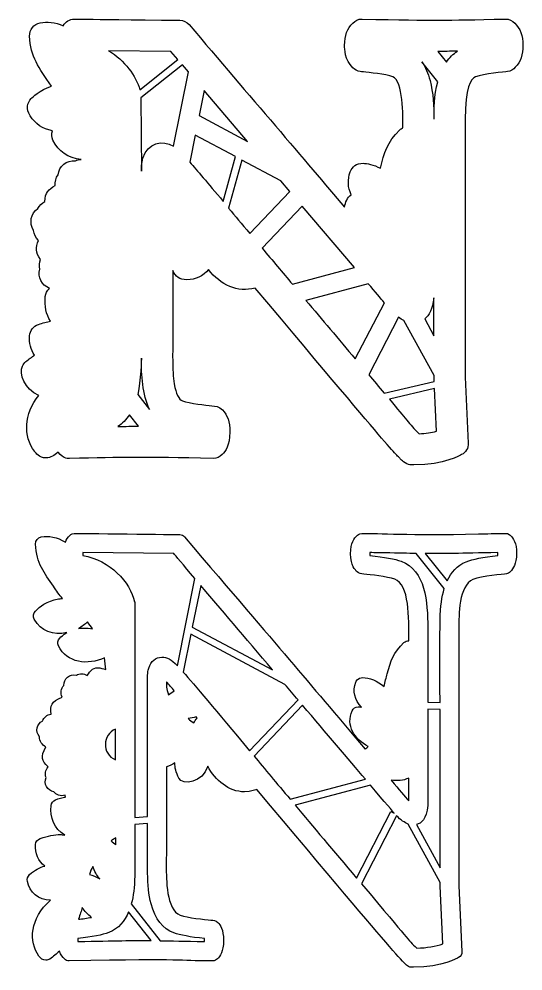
# Model space of a CAD drawing. Header units: millimetres. Extents: x -471 to 1551, y -2688 to 316.
# Drawn here: x -277.7 to -144.9, y -1450.9 to -1200 of the extents above; entities that cross this region are included whole.
import ezdxf

# ---------------------------------------------------------------- set-up
doc = ezdxf.new("R2010")
doc.units = ezdxf.units.MM
doc.header["$MEASUREMENT"] = 0
doc.layers.add('Layer 1', color=7, linetype='Continuous')

msp = doc.modelspace()

# ---------------------------------------------------------------- linework, layer by layer
at = {"layer": 'Layer 1', "color": 250}
for points, knots in [([(-147.0681, -1201.009), (-147.6763, -1200.3456), (-148.5241, -1199.9586), (-149.4271, -1199.9586), (-149.4271, -1199.9586), (-166.8247, -1200.3087), (-166.5851, -1200.4377), (-187.2815, -1199.9586), (-187.2815, -1199.9586), (-187.2815, -1199.9586), (-187.3552, -1199.9586), (-187.3552, -1199.9586), (-187.3552, -1199.9586), (-188.2583, -1199.9586), (-189.106, -1200.3456), (-189.7143, -1201.009), (-189.7143, -1201.009), (-191.1886, -1202.4097), (-191.889, -1204.3448), (-191.889, -1206.9065), (-191.889, -1206.9065), (-191.889, -1207.8465), (-191.889, -1210.7215), (-189.7327, -1212.7856), (-189.7327, -1212.7856), (-189.2167, -1213.3385), (-188.5348, -1213.707), (-187.7792, -1213.7992), (-187.7792, -1213.7992), (-187.6133, -1213.8177), (-187.3184, -1213.8545), (-186.9499, -1213.8914), (-186.9499, -1213.8914), (-185.4939, -1214.0388), (-181.0524, -1214.4995), (-179.191, -1215.163), (-179.191, -1215.163), (-176.4081, -1216.1582), (-176.5186, -1225.7047), (-176.5371, -1228.6166), (-176.5371, -1228.6166), (-176.8319, -1228.7641), (-177.09, -1228.9484), (-177.3296, -1229.1695), (-177.3296, -1229.1695), (-180.7759, -1232.3579), (-181.3657, -1235.3066), (-182.4714, -1239.2874), (-182.4714, -1239.2874), (-184.2038, -1238.3659), (-186.0468, -1237.9789), (-187.042, -1237.9789), (-187.042, -1237.9789), (-188.7191, -1237.9789), (-189.9355, -1238.9004), (-190.3962, -1240.2273), (-190.3962, -1240.2273), (-191.1703, -1242.273), (-191.0596, -1244.3739), (-190.1382, -1246.2538), (-190.1382, -1246.2538), (-191.2071, -1246.9726), (-191.6863, -1248.2626), (-191.9259, -1249.5343), (-191.9259, -1249.5343), (-201.7672, -1237.8683), (-216.9716, -1220.1022), (-232.8764, -1201.4145), (-232.8764, -1201.4145), (-233.4662, -1200.7142), (-234.3508, -1200.3087), (-235.2722, -1200.2903), (-235.2722, -1200.2903), (-263.101, -1199.9585), (-263.101, -1199.9585), (-263.1194, -1199.9585), (-263.1194, -1199.9585), (-264.4278, -1199.9585), (-265.2941, -1200.6588), (-266.0865, -1201.7093), (-266.0865, -1201.7093), (-268.1138, -1200.7878), (-270.3438, -1200.5851), (-272.1314, -1200.9352), (-272.1314, -1200.9352), (-273.7901, -1201.2485), (-274.9696, -1202.7598), (-274.8959, -1204.4552), (-274.8959, -1204.4552), (-274.6379, -1209.9104), (-272.5369, -1212.767), (-269.109, -1217.6324), (-269.109, -1217.6324), (-272.3342, -1218.6276), (-274.1771, -1220.6733), (-274.472, -1220.9129), (-274.472, -1220.9129), (-275.5594, -1222.0002), (-275.8727, -1223.6774), (-274.7669, -1225.465), (-274.7669, -1225.465), (-273.44, -1227.6028), (-271.3943, -1228.9666), (-268.9062, -1229.3905), (-268.9062, -1229.3905), (-269.1642, -1230.2014), (-269.1089, -1231.1044), (-268.7404, -1231.8969), (-268.7404, -1231.8969), (-267.3398, -1234.8087), (-264.6859, -1236.6148), (-261.3501, -1236.9834), (-261.3501, -1236.9834), (-261.8477, -1237.0019), (-262.3453, -1237.1125), (-262.806, -1237.2968), (-262.806, -1237.2968), (-265.2019, -1237.0941), (-267.137, -1238.7712), (-267.4135, -1241.0379), (-267.4135, -1241.0379), (-267.9664, -1241.8304), (-268.2428, -1242.8256), (-268.1506, -1243.8761), (-268.1506, -1243.8761), (-269.9014, -1244.816), (-270.8598, -1245.7744), (-270.8782, -1248.0596), (-270.8782, -1248.0596), (-271.6891, -1248.4835), (-272.3157, -1249.1285), (-272.7027, -1249.8842), (-272.7027, -1249.8842), (-274.5826, -1251.2295), (-275.0986, -1253.7175), (-273.827, -1255.6895), (-273.827, -1255.6895), (-273.7348, -1256.6663), (-273.311, -1257.6062), (-272.5737, -1258.3249), (-272.5737, -1258.3249), (-273.3109, -1260.1494), (-273.4583, -1261.5132), (-271.984, -1263.3009), (-271.984, -1263.3009), (-272.3341, -1264.1487), (-272.4078, -1265.0517), (-272.2236, -1265.8995), (-272.2236, -1265.8995), (-272.7765, -1268.0189), (-271.726, -1270.1383), (-269.6802, -1270.9492), (-269.6802, -1270.9492), (-270.2884, -1271.5021), (-270.6939, -1272.2761), (-270.7676, -1273.1239), (-270.7676, -1273.1239), (-271.0256, -1275.6119), (-270.5464, -1277.8235), (-269.3853, -1279.5927), (-269.3853, -1279.5927), (-270.3621, -1279.777), (-271.4126, -1280.0719), (-272.5921, -1280.4589), (-272.5921, -1280.4589), (-273.9006, -1280.9012), (-274.8037, -1282.0807), (-274.8958, -1283.4445), (-274.8958, -1283.4445), (-275.0248, -1285.3612), (-274.5825, -1287.112), (-273.5873, -1288.6048), (-273.5873, -1288.6048), (-274.343, -1289.0286), (-275.0986, -1289.5816), (-275.8911, -1290.2635), (-275.8911, -1290.2635), (-276.2597, -1290.5953), (-276.5545, -1290.9823), (-276.7572, -1291.4246), (-276.7572, -1291.4246), (-277.6787, -1293.4518), (-276.2964, -1297.5064), (-272.4816, -1299.1835), (-272.4816, -1299.1835), (-276.4439, -1304.0857), (-276.5361, -1309.9832), (-273.6427, -1313.8903), (-273.6427, -1313.8903), (-273.5137, -1314.0562), (-273.403, -1314.1852), (-273.4583, -1314.1299), (-273.4583, -1314.1299), (-273.3109, -1314.2589), (-272.4079, -1315.6596), (-270.5833, -1315.6596), (-270.5833, -1315.6596), (-269.2932, -1315.6596), (-268.4271, -1314.9408), (-267.4135, -1314.1483), (-267.4135, -1314.1483), (-265.8285, -1316.0466), (-264.4831, -1315.7701), (-264.3726, -1315.807), (-264.3726, -1315.807), (-249.9606, -1315.5306), (-245.2058, -1315.2726), (-226.5182, -1315.807), (-226.5182, -1315.807), (-225.6151, -1315.807), (-224.7489, -1315.42), (-224.1408, -1314.7566), (-224.1408, -1314.7566), (-223.2562, -1313.9272), (-222.1319, -1312.3975), (-222.1319, -1308.8591), (-222.1319, -1308.8591), (-222.1319, -1306.113), (-222.7401, -1304.2885), (-224.1039, -1302.9984), (-224.1039, -1302.9984), (-225.0069, -1302.0032), (-226.0021, -1301.9848), (-226.8867, -1301.8926), (-226.8867, -1301.8926), (-228.3427, -1301.7452), (-232.7658, -1301.2845), (-234.6087, -1300.621), (-234.6087, -1300.621), (-235.5486, -1300.2892), (-236.3411, -1298.6491), (-236.765, -1296.1426), (-236.765, -1296.1426), (-237.4469, -1292.2171), (-237.1151, -1290.3189), (-237.1336, -1266.2682), (-237.1336, -1266.2682), (-236.4148, -1267.8531), (-235.4749, -1268.6824), (-233.4292, -1268.6824), (-233.4292, -1268.6824), (-231.2177, -1268.6824), (-229.1904, -1267.7241), (-227.7345, -1266.0101), (-227.7345, -1266.0101), (-224.6568, -1270.0462), (-220.0494, -1272.1656), (-215.4604, -1270.8755), (-215.4604, -1270.8755), (-175.9657, -1317.8526), (-179.025, -1314.1851), (-176.6476, -1316.3967), (-176.6476, -1316.3967), (-176.6476, -1316.3967), (-176.3896, -1316.6363), (-176.3896, -1316.6363), (-176.3896, -1316.6363), (-175.2285, -1317.7052), (-173.9384, -1317.4472), (-173.6251, -1317.484), (-173.6251, -1317.484), (-165.4976, -1317.484), (-161.3879, -1314.867), (-161.0745, -1314.7749), (-161.0745, -1314.7749), (-159.9319, -1314.222), (-159.2316, -1313.0241), (-159.2868, -1311.7709), (-159.2868, -1311.7709), (-159.2868, -1311.7709), (-160.1162, -1294.3364), (-160.1162, -1294.3364), (-160.1162, -1294.3364), (-160.1162, -1294.3364), (-160.1163, -1226.4419), (-160.1163, -1226.4419), (-160.1163, -1226.4419), (-160.1163, -1218.0195), (-158.6419, -1215.679), (-157.4071, -1215.1998), (-157.4071, -1215.1998), (-155.3061, -1214.3705), (-149.6852, -1213.8914), (-148.9479, -1213.7992), (-148.9479, -1213.7992), (-148.137, -1213.6886), (-147.4183, -1213.3016), (-146.9022, -1212.675), (-146.9022, -1212.675), (-145.5384, -1211.2374), (-144.8934, -1209.3576), (-144.8934, -1206.8881), (-144.8934, -1206.8881), (-144.8934, -1204.3264), (-145.6121, -1202.4097), (-147.0681, -1201.009)], [0, 0, 0, 0, 0.01333333, 0.01333333, 0.01333333, 0.01333333, 0.02666667, 0.02666667, 0.02666667, 0.02666667, 0.04, 0.04, 0.04, 0.04, 0.05333333, 0.05333333, 0.05333333, 0.05333333, 0.06666667, 0.06666667, 0.06666667, 0.06666667, 0.08, 0.08, 0.08, 0.08, 0.09333333, 0.09333333, 0.09333333, 0.09333333, 0.10666667, 0.10666667, 0.10666667, 0.10666667, 0.12, 0.12, 0.12, 0.12, 0.13333333, 0.13333333, 0.13333333, 0.13333333, 0.14666667, 0.14666667, 0.14666667, 0.14666667, 0.16, 0.16, 0.16, 0.16, 0.17333333, 0.17333333, 0.17333333, 0.17333333, 0.18666667, 0.18666667, 0.18666667, 0.18666667, 0.2, 0.2, 0.2, 0.2, 0.21333333, 0.21333333, 0.21333333, 0.21333333, 0.22666667, 0.22666667, 0.22666667, 0.22666667, 0.24, 0.24, 0.24, 0.24, 0.25333333, 0.25333333, 0.25333333, 0.25333333, 0.26666667, 0.26666667, 0.26666667, 0.26666667, 0.28, 0.28, 0.28, 0.28, 0.29333333, 0.29333333, 0.29333333, 0.29333333, 0.30666667, 0.30666667, 0.30666667, 0.30666667, 0.32, 0.32, 0.32, 0.32, 0.33333333, 0.33333333, 0.33333333, 0.33333333, 0.34666667, 0.34666667, 0.34666667, 0.34666667, 0.36, 0.36, 0.36, 0.36, 0.37333333, 0.37333333, 0.37333333, 0.37333333, 0.38666667, 0.38666667, 0.38666667, 0.38666667, 0.4, 0.4, 0.4, 0.4, 0.41333333, 0.41333333, 0.41333333, 0.41333333, 0.42666667, 0.42666667, 0.42666667, 0.42666667, 0.44, 0.44, 0.44, 0.44, 0.45333333, 0.45333333, 0.45333333, 0.45333333, 0.46666667, 0.46666667, 0.46666667, 0.46666667, 0.48, 0.48, 0.48, 0.48, 0.49333333, 0.49333333, 0.49333333, 0.49333333, 0.50666667, 0.50666667, 0.50666667, 0.50666667, 0.52, 0.52, 0.52, 0.52, 0.53333333, 0.53333333, 0.53333333, 0.53333333, 0.54666667, 0.54666667, 0.54666667, 0.54666667, 0.56, 0.56, 0.56, 0.56, 0.57333333, 0.57333333, 0.57333333, 0.57333333, 0.58666667, 0.58666667, 0.58666667, 0.58666667, 0.6, 0.6, 0.6, 0.6, 0.61333333, 0.61333333, 0.61333333, 0.61333333, 0.62666667, 0.62666667, 0.62666667, 0.62666667, 0.64, 0.64, 0.64, 0.64, 0.65333333, 0.65333333, 0.65333333, 0.65333333, 0.66666667, 0.66666667, 0.66666667, 0.66666667, 0.68, 0.68, 0.68, 0.68, 0.69333333, 0.69333333, 0.69333333, 0.69333333, 0.70666667, 0.70666667, 0.70666667, 0.70666667, 0.72, 0.72, 0.72, 0.72, 0.73333333, 0.73333333, 0.73333333, 0.73333333, 0.74666667, 0.74666667, 0.74666667, 0.74666667, 0.76, 0.76, 0.76, 0.76, 0.77333333, 0.77333333, 0.77333333, 0.77333333, 0.78666667, 0.78666667, 0.78666667, 0.78666667, 0.8, 0.8, 0.8, 0.8, 0.81333333, 0.81333333, 0.81333333, 0.81333333, 0.82666667, 0.82666667, 0.82666667, 0.82666667, 0.84, 0.84, 0.84, 0.84, 0.85333333, 0.85333333, 0.85333333, 0.85333333, 0.86666667, 0.86666667, 0.86666667, 0.86666667, 0.88, 0.88, 0.88, 0.88, 0.89333333, 0.89333333, 0.89333333, 0.89333333, 0.90666667, 0.90666667, 0.90666667, 0.90666667, 0.92, 0.92, 0.92, 0.92, 0.93333333, 0.93333333, 0.93333333, 0.93333333, 0.94666667, 0.94666667, 0.94666667, 0.94666667, 0.96, 0.96, 0.96, 0.96, 0.97333333, 0.97333333, 0.97333333, 0.97333333, 1, 1, 1, 1]), ([(-237.6496, -1208.4915), (-237.6496, -1208.4915), (-235.8251, -1210.6477), (-235.8251, -1210.6477), (-235.8251, -1210.6477), (-235.8251, -1210.6477), (-245.8324, -1218.6278), (-245.8324, -1218.6278), (-245.8324, -1218.6278), (-246.8829, -1214.9418), (-249.8316, -1210.8873), (-254.1073, -1208.3072), (-254.1073, -1208.3072), (-254.1073, -1208.3072), (-237.6496, -1208.4915), (-237.6496, -1208.4915)], [0, 0, 0, 0, 0.2, 0.2, 0.2, 0.2, 0.4, 0.4, 0.4, 0.4, 0.6, 0.6, 0.6, 0.6, 1, 1, 1, 1]), ([(-165.0738, -1211.2928), (-165.0738, -1211.2928), (-167.3038, -1208.4915), (-167.3038, -1208.4915), (-167.3038, -1208.4915), (-165.7557, -1208.4915), (-164.1523, -1208.473), (-162.1435, -1208.4362), (-162.1435, -1208.4362), (-163.2862, -1209.1549), (-164.2629, -1210.1133), (-165.0738, -1211.2928)], [0, 0, 0, 0, 0.25, 0.25, 0.25, 0.25, 0.5, 0.5, 0.5, 0.5, 1, 1, 1, 1]), ([(-167.3591, -1216.4899), (-168.299, -1220.1021), (-168.3174, -1223.8617), (-168.3174, -1226.2392), (-168.3174, -1226.2392), (-168.3174, -1226.2392), (-168.3727, -1226.2207), (-168.3727, -1226.2207), (-168.3727, -1226.2207), (-168.3727, -1223.0693), (-168.5202, -1219.4386), (-169.3864, -1216.1213), (-169.3864, -1216.1213), (-169.884, -1214.2231), (-170.5843, -1212.6013), (-171.5058, -1211.2743), (-171.5058, -1211.2743), (-171.5058, -1211.2743), (-167.3591, -1216.4899), (-167.3591, -1216.4899)], [0, 0, 0, 0, 0.16666667, 0.16666667, 0.16666667, 0.16666667, 0.33333333, 0.33333333, 0.33333333, 0.33333333, 0.5, 0.5, 0.5, 0.5, 0.66666667, 0.66666667, 0.66666667, 0.66666667, 1, 1, 1, 1]), ([(-236.9677, -1233.5005), (-239.8427, -1231.6575), (-243.8235, -1232.579), (-245.0215, -1236.6151), (-245.0215, -1236.6151), (-245.4269, -1237.9974), (-245.4269, -1239.3796), (-245.4269, -1240.0431), (-245.4269, -1240.0431), (-245.4269, -1240.0431), (-245.5744, -1220.7657), (-245.5744, -1220.7657), (-245.5744, -1220.7657), (-245.5744, -1220.7657), (-234.6272, -1212.0485), (-234.6272, -1212.0485), (-234.6272, -1212.0485), (-234.6272, -1212.0485), (-233.0422, -1213.9099), (-233.0422, -1213.9099), (-233.0422, -1213.9099), (-233.0422, -1213.9099), (-236.9677, -1233.5005), (-236.9677, -1233.5005)], [0, 0, 0, 0, 0.14285714, 0.14285714, 0.14285714, 0.14285714, 0.28571429, 0.28571429, 0.28571429, 0.28571429, 0.42857143, 0.42857143, 0.42857143, 0.42857143, 0.57142857, 0.57142857, 0.57142857, 0.57142857, 0.71428571, 0.71428571, 0.71428571, 0.71428571, 1, 1, 1, 1]), ([(-228.8956, -1218.7936), (-228.8956, -1218.7936), (-217.5061, -1232.2104), (-217.5061, -1232.2104), (-217.5061, -1232.2104), (-217.5061, -1232.2104), (-230.2225, -1225.4283), (-230.2225, -1225.4283), (-230.2225, -1225.4283), (-230.2225, -1225.4283), (-228.8956, -1218.7936), (-228.8956, -1218.7936)], [0, 0, 0, 0, 0.25, 0.25, 0.25, 0.25, 0.5, 0.5, 0.5, 0.5, 1, 1, 1, 1]), ([(-232.6736, -1237.6656), (-232.6736, -1237.6656), (-231.2545, -1230.5702), (-231.2545, -1230.5702), (-231.2545, -1230.5702), (-231.2545, -1230.5702), (-220.6391, -1236.228), (-220.6391, -1236.228), (-220.6391, -1236.228), (-220.6391, -1236.228), (-223.8643, -1248.0414), (-223.8643, -1248.0414), (-223.8643, -1248.0414), (-228.0662, -1243.0285), (-230.7754, -1239.8218), (-232.6736, -1237.6656)], [0, 0, 0, 0, 0.2, 0.2, 0.2, 0.2, 0.4, 0.4, 0.4, 0.4, 0.6, 0.6, 0.6, 0.6, 1, 1, 1, 1]), ([(-216.8794, -1256.4638), (-219.091, -1253.8099), (-220.6391, -1251.9485), (-222.4452, -1249.7923), (-222.4452, -1249.7923), (-222.4452, -1249.7923), (-218.9804, -1237.1311), (-218.9804, -1237.1311), (-218.9804, -1237.1311), (-218.9804, -1237.1311), (-208.6782, -1242.6232), (-208.6782, -1242.6232), (-208.6782, -1242.6232), (-208.6782, -1242.6232), (-206.3192, -1245.406), (-206.3192, -1245.406), (-206.3192, -1245.406), (-206.3192, -1245.406), (-216.8794, -1256.4638), (-216.8794, -1256.4638)], [0, 0, 0, 0, 0.16666667, 0.16666667, 0.16666667, 0.16666667, 0.33333333, 0.33333333, 0.33333333, 0.33333333, 0.5, 0.5, 0.5, 0.5, 0.66666667, 0.66666667, 0.66666667, 0.66666667, 1, 1, 1, 1]), ([(-213.6359, -1260.334), (-213.6359, -1260.334), (-203.0389, -1249.2577), (-203.0389, -1249.2577), (-203.0389, -1249.2577), (-203.0389, -1249.2577), (-189.2536, -1265.4758), (-189.2536, -1265.4758), (-189.2536, -1265.4758), (-189.2536, -1265.4758), (-205.6375, -1269.862), (-205.6375, -1269.862), (-205.6375, -1269.862), (-208.236, -1266.7843), (-210.8714, -1263.6329), (-213.6359, -1260.334)], [0, 0, 0, 0, 0.2, 0.2, 0.2, 0.2, 0.4, 0.4, 0.4, 0.4, 0.6, 0.6, 0.6, 0.6, 1, 1, 1, 1]), ([(-202.0805, -1274.1194), (-202.0805, -1274.1194), (-185.6597, -1269.7147), (-185.6597, -1269.7147), (-185.6597, -1269.7147), (-183.8351, -1271.871), (-182.3792, -1273.585), (-181.4024, -1274.7276), (-181.4024, -1274.7276), (-181.4024, -1274.7276), (-189.0692, -1289.5634), (-189.0692, -1289.5634), (-189.0692, -1289.5634), (-193.5476, -1284.2556), (-197.8417, -1279.169), (-202.0805, -1274.1194)], [0, 0, 0, 0, 0.2, 0.2, 0.2, 0.2, 0.4, 0.4, 0.4, 0.4, 0.6, 0.6, 0.6, 0.6, 1, 1, 1, 1]), ([(-168.3911, -1273.419), (-168.3911, -1273.3268), (-168.3358, -1283.4816), (-168.3358, -1283.4816), (-168.3358, -1283.4816), (-168.3358, -1283.4816), (-170.787, -1279.0032), (-170.787, -1279.0032), (-170.787, -1279.0032), (-169.6444, -1278.0817), (-168.6492, -1276.4231), (-168.3911, -1273.419)], [0, 0, 0, 0, 0.25, 0.25, 0.25, 0.25, 0.5, 0.5, 0.5, 0.5, 1, 1, 1, 1]), ([(-177.7166, -1278.5609), (-177.2374, -1278.9295), (-176.7398, -1279.2243), (-176.2606, -1279.4455), (-176.2606, -1279.4455), (-176.2606, -1279.4455), (-168.3175, -1293.9496), (-168.3175, -1293.9496), (-168.3175, -1293.9496), (-168.3175, -1294.4472), (-168.3175, -1294.5025), (-168.3175, -1294.613), (-168.3175, -1294.613), (-168.3175, -1294.613), (-168.2807, -1295.4792), (-168.2807, -1295.4792), (-168.2807, -1295.4792), (-168.2807, -1295.4792), (-181.4394, -1298.5754), (-181.4394, -1298.5754), (-181.4394, -1298.5754), (-182.8401, -1296.9167), (-184.2223, -1295.2949), (-185.5492, -1293.71), (-185.5492, -1293.71), (-185.5492, -1293.71), (-177.7166, -1278.5609), (-177.7166, -1278.5609)], [0, 0, 0, 0, 0.125, 0.125, 0.125, 0.125, 0.25, 0.25, 0.25, 0.25, 0.375, 0.375, 0.375, 0.375, 0.5, 0.5, 0.5, 0.5, 0.625, 0.625, 0.625, 0.625, 0.75, 0.75, 0.75, 0.75, 1, 1, 1, 1]), ([(-246.3852, -1298.8887), (-245.5743, -1295.3871), (-245.4453, -1289.3606), (-245.4453, -1289.3606), (-245.4453, -1289.3606), (-245.4453, -1293.7653), (-245.2057, -1298.8703), (-243.2706, -1302.8511), (-243.2706, -1302.8511), (-243.2706, -1302.8511), (-246.3852, -1298.8887), (-246.3852, -1298.8887)], [0, 0, 0, 0, 0.25, 0.25, 0.25, 0.25, 0.5, 0.5, 0.5, 0.5, 1, 1, 1, 1]), ([(-172.2429, -1309.2646), (-175.0074, -1306.5001), (-175.5603, -1305.5234), (-180.094, -1300.1604), (-180.094, -1300.1604), (-180.094, -1300.1604), (-168.1884, -1297.3591), (-168.1884, -1297.3591), (-168.1884, -1297.3591), (-168.1884, -1297.3591), (-167.654, -1308.6011), (-167.654, -1308.6011), (-167.654, -1308.6011), (-169.0177, -1308.9513), (-170.5474, -1309.1909), (-172.2429, -1309.2646)], [0, 0, 0, 0, 0.2, 0.2, 0.2, 0.2, 0.4, 0.4, 0.4, 0.4, 0.6, 0.6, 0.6, 0.6, 1, 1, 1, 1]), ([(-251.6746, -1307.3663), (-250.4582, -1306.5923), (-249.4077, -1305.5418), (-248.56, -1304.2517), (-248.56, -1304.2517), (-248.56, -1304.2517), (-246.1641, -1307.311), (-246.1641, -1307.311), (-246.1641, -1307.311), (-247.8043, -1307.2927), (-249.4999, -1307.3295), (-251.6746, -1307.3663)], [0, 0, 0, 0, 0.25, 0.25, 0.25, 0.25, 0.5, 0.5, 0.5, 0.5, 1, 1, 1, 1]), ([(-148.2108, -1336.1037), (-148.2292, -1336.0852), (-148.6531, -1335.5139), (-149.464, -1335.5324), (-149.464, -1335.5324), (-152.2469, -1335.5877), (-154.569, -1335.643), (-156.5778, -1335.6798), (-156.5778, -1335.6798), (-175.5419, -1336.0853), (-182.6741, -1335.5324), (-187.3552, -1335.5324), (-187.3552, -1335.5324), (-188.1477, -1335.5324), (-188.5532, -1336.0853), (-188.5716, -1336.1037), (-188.5716, -1336.1037), (-189.3088, -1336.7856), (-190.304, -1338.0388), (-190.304, -1340.8954), (-190.304, -1340.8954), (-190.304, -1344.0653), (-189.0324, -1345.2632), (-188.6085, -1345.6503), (-188.6085, -1345.6503), (-188.1109, -1346.2216), (-187.558, -1346.2032), (-186.8024, -1346.2769), (-186.8024, -1346.2769), (-185.1437, -1346.4427), (-180.7206, -1346.9035), (-178.675, -1347.6407), (-178.675, -1347.6407), (-174.8416, -1349.0044), (-174.8969, -1357.8138), (-174.9706, -1363.8403), (-174.9706, -1363.8403), (-175.4314, -1363.8219), (-175.8921, -1363.9878), (-176.2607, -1364.3195), (-176.2607, -1364.3195), (-179.0067, -1366.8628), (-179.7439, -1369.2402), (-180.647, -1372.5944), (-180.647, -1372.5944), (-180.8866, -1373.4974), (-181.2736, -1374.7506), (-181.4947, -1375.9117), (-181.4947, -1375.9117), (-183.0981, -1374.4189), (-185.5677, -1373.5343), (-187.0605, -1373.5343), (-187.0605, -1373.5343), (-188.5717, -1373.5343), (-188.8666, -1374.6769), (-188.9219, -1374.7322), (-188.9219, -1374.7322), (-189.8249, -1377.0728), (-189.272, -1379.4502), (-187.4106, -1381.3484), (-187.4106, -1381.3484), (-187.6686, -1381.2931), (-188.0741, -1381.2378), (-188.2952, -1381.2378), (-188.2952, -1381.2378), (-188.9956, -1381.2378), (-189.6222, -1381.6433), (-189.8986, -1382.2883), (-189.8986, -1382.2883), (-191.6126, -1386.1216), (-189.2905, -1389.8444), (-185.6598, -1391.7427), (-185.6598, -1391.7427), (-185.9363, -1392.0007), (-186.2128, -1392.2218), (-186.5076, -1392.4246), (-186.5076, -1392.4246), (-202.7626, -1373.0366), (-207.7017, -1367.4156), (-234.0928, -1336.417), (-234.0928, -1336.417), (-234.3877, -1336.0668), (-234.83, -1335.8641), (-235.2908, -1335.8641), (-235.2908, -1335.8641), (-235.2908, -1335.8641), (-263.101, -1335.5323), (-263.1195, -1335.5323), (-263.1195, -1335.5323), (-263.9673, -1335.5323), (-264.3727, -1336.1589), (-264.4096, -1336.1773), (-264.4096, -1336.1773), (-264.7782, -1336.5643), (-265.1837, -1337.0619), (-265.4785, -1337.836), (-265.4785, -1337.836), (-267.5611, -1336.4722), (-269.9753, -1336.1036), (-271.8183, -1336.4722), (-271.8183, -1336.4722), (-272.7029, -1336.6381), (-273.3479, -1337.449), (-273.3111, -1338.3521), (-273.3111, -1338.3521), (-273.0715, -1343.5123), (-271.0074, -1345.9451), (-268.63, -1349.4835), (-268.63, -1349.4835), (-267.8191, -1350.6999), (-267.0266, -1351.8241), (-266.2341, -1352.6903), (-266.2341, -1352.6903), (-266.6764, -1352.7272), (-267.0634, -1352.7825), (-267.3214, -1352.8193), (-267.3214, -1352.8193), (-270.2518, -1353.2432), (-272.5555, -1355.1599), (-273.0899, -1355.7496), (-273.0899, -1355.7496), (-273.0899, -1355.7496), (-273.3479, -1356.0261), (-273.3479, -1356.0261), (-273.3479, -1356.0261), (-273.9193, -1356.5974), (-274.0299, -1357.4637), (-273.6613, -1358.1455), (-273.6613, -1358.1455), (-271.9289, -1361.3707), (-268.63, -1362.4396), (-265.1099, -1361.7025), (-265.1099, -1361.7025), (-266.0314, -1362.2369), (-266.658, -1362.8267), (-266.9528, -1363.1215), (-266.9528, -1363.1215), (-267.4873, -1363.656), (-267.6348, -1364.4853), (-267.303, -1365.1856), (-267.303, -1365.1856), (-265.0914, -1369.793), (-259.5072, -1370.3459), (-255.1394, -1368.3555), (-255.1394, -1368.3555), (-254.992, -1369.3876), (-254.8814, -1370.4934), (-254.8077, -1371.4148), (-254.8077, -1371.4148), (-256.2636, -1370.9541), (-257.6827, -1370.6224), (-258.7148, -1371.7097), (-258.7148, -1371.7097), (-258.7148, -1371.7097), (-258.7148, -1371.7097), (-258.7148, -1371.7097), (-258.7148, -1371.7097), (-258.8806, -1371.8755), (-259.2861, -1372.3178), (-259.7469, -1372.9629), (-259.7469, -1372.9629), (-260.6315, -1372.4284), (-261.7004, -1372.3916), (-262.5666, -1372.9261), (-262.5666, -1372.9261), (-264.3727, -1372.5206), (-265.8839, -1373.8107), (-265.8839, -1375.6168), (-265.8839, -1375.6168), (-266.6211, -1376.3909), (-266.8238, -1377.6256), (-266.3078, -1378.7314), (-266.3078, -1378.7314), (-269.3118, -1379.9846), (-269.4408, -1380.8324), (-269.2565, -1383.173), (-269.2565, -1383.173), (-270.3438, -1383.3388), (-271.1363, -1384.0391), (-271.4496, -1384.9607), (-271.4496, -1384.9607), (-273.0345, -1385.79), (-273.4584, -1387.7435), (-272.2605, -1389.1442), (-272.2605, -1389.1442), (-272.3342, -1390.3053), (-271.6339, -1391.3189), (-270.6018, -1391.798), (-270.6018, -1391.798), (-272.0577, -1394.6177), (-271.7629, -1395.355), (-270.0305, -1397.1058), (-270.0305, -1397.1058), (-270.7308, -1397.8982), (-270.9519, -1398.9487), (-270.5649, -1399.9071), (-270.5649, -1399.9071), (-271.2469, -1401.6026), (-270.2885, -1403.3166), (-268.5192, -1403.6299), (-268.5192, -1403.6299), (-267.8926, -1404.496), (-266.7685, -1404.92), (-265.5521, -1404.5698), (-265.5521, -1404.5698), (-265.5152, -1404.7357), (-265.4784, -1404.9016), (-265.4415, -1405.049), (-265.4415, -1405.049), (-266.3076, -1405.1411), (-267.1922, -1405.3991), (-268.1138, -1405.7677), (-268.1138, -1405.7677), (-268.7404, -1406.0257), (-269.1642, -1406.597), (-269.2195, -1407.279), (-269.2195, -1407.279), (-269.5513, -1410.4673), (-268.5192, -1413.3055), (-265.5705, -1415.0931), (-265.5705, -1415.0931), (-266.1049, -1415.0009), (-266.5472, -1414.9273), (-266.8052, -1414.9273), (-266.8052, -1414.9273), (-268.3718, -1414.9273), (-270.012, -1415.259), (-272.113, -1415.9777), (-272.113, -1415.9777), (-272.8133, -1416.2173), (-273.2924, -1416.8439), (-273.3477, -1417.5811), (-273.3477, -1417.5811), (-273.5136, -1419.8848), (-272.6474, -1421.8752), (-270.8966, -1423.2575), (-270.8966, -1423.2575), (-272.2235, -1423.5339), (-273.4767, -1424.2527), (-274.8958, -1425.469), (-274.8958, -1425.469), (-275.4118, -1425.9298), (-275.6146, -1426.6301), (-275.4671, -1427.2751), (-275.4671, -1427.2751), (-274.9327, -1430.1317), (-272.5368, -1432.2142), (-269.4222, -1432.2511), (-269.4222, -1432.2511), (-274.7853, -1437.006), (-275.2091, -1443.1984), (-272.4263, -1446.958), (-272.4263, -1446.958), (-271.9471, -1447.603), (-271.431, -1448.0638), (-270.6386, -1448.0638), (-270.6386, -1448.0638), (-270.2699, -1448.0638), (-269.9014, -1447.9532), (-269.6065, -1447.732), (-269.6065, -1447.732), (-268.6482, -1447.0685), (-267.7819, -1446.3682), (-267.0448, -1445.6494), (-267.0448, -1445.6494), (-266.713, -1446.7184), (-266.1602, -1447.3081), (-265.681, -1447.7135), (-265.681, -1447.7135), (-265.3677, -1448.0453), (-264.9438, -1448.2295), (-264.4831, -1448.2295), (-264.4831, -1448.2295), (-231.4388, -1447.6029), (-237.3363, -1448.2295), (-226.5918, -1448.2295), (-226.5918, -1448.2295), (-226.1127, -1448.2295), (-225.6703, -1448.0084), (-225.3754, -1447.6582), (-225.3754, -1447.6582), (-224.6383, -1446.9948), (-223.8089, -1445.8337), (-223.8089, -1442.8665), (-223.8089, -1442.8665), (-223.8089, -1439.9178), (-224.6198, -1438.7751), (-225.3385, -1438.1116), (-225.3385, -1438.1116), (-225.8361, -1437.5403), (-226.389, -1437.5587), (-227.1446, -1437.485), (-227.1446, -1437.485), (-228.8033, -1437.3192), (-233.2264, -1436.8584), (-235.2352, -1436.1396), (-235.2352, -1436.1396), (-238.8843, -1434.8312), (-238.8843, -1426.501), (-238.8843, -1423.3679), (-238.8843, -1423.3679), (-238.829, -1413.8767), (-238.8106, -1405.2332), (-238.829, -1397.032), (-238.829, -1397.032), (-238.0549, -1396.8477), (-237.3177, -1396.516), (-236.6359, -1396.0368), (-236.6359, -1396.0368), (-236.6543, -1397.2347), (-236.3226, -1398.5248), (-235.567, -1400.0912), (-235.567, -1400.0912), (-234.5533, -1402.1185), (-229.2825, -1401.2707), (-227.9187, -1396.9029), (-227.9187, -1396.9029), (-225.9836, -1400.6441), (-222.4083, -1403.6666), (-218.2432, -1403.6666), (-218.2432, -1403.6666), (-216.4924, -1403.6666), (-215.0548, -1403.0216), (-215.0364, -1403.0216), (-215.0364, -1403.0216), (-174.7861, -1450.8833), (-175.6523, -1449.9802), (-174.2148, -1449.9065), (-174.2148, -1449.9065), (-174.2148, -1449.9065), (-173.6988, -1449.9065), (-173.6988, -1449.9065), (-173.6988, -1449.9065), (-165.9215, -1449.9065), (-162.1619, -1447.4553), (-161.8486, -1447.3632), (-161.8486, -1447.3632), (-161.2772, -1447.0867), (-160.9271, -1446.497), (-160.9639, -1445.8519), (-160.9639, -1445.8519), (-160.9639, -1445.8519), (-161.7932, -1428.3807), (-161.7932, -1428.3807), (-161.7932, -1428.3807), (-161.7932, -1428.3807), (-161.7934, -1360.4123), (-161.7934, -1360.4123), (-161.7934, -1360.4123), (-161.7934, -1357.3346), (-161.7934, -1349.1518), (-158.0891, -1347.6958), (-158.0891, -1347.6958), (-155.73, -1346.7744), (-149.9616, -1346.2952), (-149.2613, -1346.2031), (-149.2613, -1346.2031), (-148.8374, -1346.1477), (-148.4688, -1345.9266), (-148.2108, -1345.5949), (-148.2108, -1345.5949), (-148.2108, -1345.5949), (-148.1924, -1345.5764), (-148.1924, -1345.5764), (-148.1924, -1345.5764), (-147.4921, -1344.8577), (-146.589, -1343.586), (-146.589, -1340.8585), (-146.589, -1340.8585), (-146.4784, -1338.0388), (-147.4735, -1336.7856), (-148.2108, -1336.1037)], [0, 0, 0, 0, 0.0106383, 0.0106383, 0.0106383, 0.0106383, 0.0212766, 0.0212766, 0.0212766, 0.0212766, 0.03191489, 0.03191489, 0.03191489, 0.03191489, 0.04255319, 0.04255319, 0.04255319, 0.04255319, 0.05319149, 0.05319149, 0.05319149, 0.05319149, 0.06382979, 0.06382979, 0.06382979, 0.06382979, 0.07446809, 0.07446809, 0.07446809, 0.07446809, 0.08510638, 0.08510638, 0.08510638, 0.08510638, 0.09574468, 0.09574468, 0.09574468, 0.09574468, 0.10638298, 0.10638298, 0.10638298, 0.10638298, 0.11702128, 0.11702128, 0.11702128, 0.11702128, 0.12765957, 0.12765957, 0.12765957, 0.12765957, 0.13829787, 0.13829787, 0.13829787, 0.13829787, 0.14893617, 0.14893617, 0.14893617, 0.14893617, 0.15957447, 0.15957447, 0.15957447, 0.15957447, 0.17021277, 0.17021277, 0.17021277, 0.17021277, 0.18085106, 0.18085106, 0.18085106, 0.18085106, 0.19148936, 0.19148936, 0.19148936, 0.19148936, 0.20212766, 0.20212766, 0.20212766, 0.20212766, 0.21276596, 0.21276596, 0.21276596, 0.21276596, 0.22340426, 0.22340426, 0.22340426, 0.22340426, 0.23404255, 0.23404255, 0.23404255, 0.23404255, 0.24468085, 0.24468085, 0.24468085, 0.24468085, 0.25531915, 0.25531915, 0.25531915, 0.25531915, 0.26595745, 0.26595745, 0.26595745, 0.26595745, 0.27659574, 0.27659574, 0.27659574, 0.27659574, 0.28723404, 0.28723404, 0.28723404, 0.28723404, 0.29787234, 0.29787234, 0.29787234, 0.29787234, 0.30851064, 0.30851064, 0.30851064, 0.30851064, 0.31914894, 0.31914894, 0.31914894, 0.31914894, 0.32978723, 0.32978723, 0.32978723, 0.32978723, 0.34042553, 0.34042553, 0.34042553, 0.34042553, 0.35106383, 0.35106383, 0.35106383, 0.35106383, 0.36170213, 0.36170213, 0.36170213, 0.36170213, 0.37234043, 0.37234043, 0.37234043, 0.37234043, 0.38297872, 0.38297872, 0.38297872, 0.38297872, 0.39361702, 0.39361702, 0.39361702, 0.39361702, 0.40425532, 0.40425532, 0.40425532, 0.40425532, 0.41489362, 0.41489362, 0.41489362, 0.41489362, 0.42553191, 0.42553191, 0.42553191, 0.42553191, 0.43617021, 0.43617021, 0.43617021, 0.43617021, 0.44680851, 0.44680851, 0.44680851, 0.44680851, 0.45744681, 0.45744681, 0.45744681, 0.45744681, 0.46808511, 0.46808511, 0.46808511, 0.46808511, 0.4787234, 0.4787234, 0.4787234, 0.4787234, 0.4893617, 0.4893617, 0.4893617, 0.4893617, 0.5, 0.5, 0.5, 0.5, 0.5106383, 0.5106383, 0.5106383, 0.5106383, 0.5212766, 0.5212766, 0.5212766, 0.5212766, 0.53191489, 0.53191489, 0.53191489, 0.53191489, 0.54255319, 0.54255319, 0.54255319, 0.54255319, 0.55319149, 0.55319149, 0.55319149, 0.55319149, 0.56382979, 0.56382979, 0.56382979, 0.56382979, 0.57446809, 0.57446809, 0.57446809, 0.57446809, 0.58510638, 0.58510638, 0.58510638, 0.58510638, 0.59574468, 0.59574468, 0.59574468, 0.59574468, 0.60638298, 0.60638298, 0.60638298, 0.60638298, 0.61702128, 0.61702128, 0.61702128, 0.61702128, 0.62765957, 0.62765957, 0.62765957, 0.62765957, 0.63829787, 0.63829787, 0.63829787, 0.63829787, 0.64893617, 0.64893617, 0.64893617, 0.64893617, 0.65957447, 0.65957447, 0.65957447, 0.65957447, 0.67021277, 0.67021277, 0.67021277, 0.67021277, 0.68085106, 0.68085106, 0.68085106, 0.68085106, 0.69148936, 0.69148936, 0.69148936, 0.69148936, 0.70212766, 0.70212766, 0.70212766, 0.70212766, 0.71276596, 0.71276596, 0.71276596, 0.71276596, 0.72340426, 0.72340426, 0.72340426, 0.72340426, 0.73404255, 0.73404255, 0.73404255, 0.73404255, 0.74468085, 0.74468085, 0.74468085, 0.74468085, 0.75531915, 0.75531915, 0.75531915, 0.75531915, 0.76595745, 0.76595745, 0.76595745, 0.76595745, 0.77659574, 0.77659574, 0.77659574, 0.77659574, 0.78723404, 0.78723404, 0.78723404, 0.78723404, 0.79787234, 0.79787234, 0.79787234, 0.79787234, 0.80851064, 0.80851064, 0.80851064, 0.80851064, 0.81914894, 0.81914894, 0.81914894, 0.81914894, 0.82978723, 0.82978723, 0.82978723, 0.82978723, 0.84042553, 0.84042553, 0.84042553, 0.84042553, 0.85106383, 0.85106383, 0.85106383, 0.85106383, 0.86170213, 0.86170213, 0.86170213, 0.86170213, 0.87234043, 0.87234043, 0.87234043, 0.87234043, 0.88297872, 0.88297872, 0.88297872, 0.88297872, 0.89361702, 0.89361702, 0.89361702, 0.89361702, 0.90425532, 0.90425532, 0.90425532, 0.90425532, 0.91489362, 0.91489362, 0.91489362, 0.91489362, 0.92553191, 0.92553191, 0.92553191, 0.92553191, 0.93617021, 0.93617021, 0.93617021, 0.93617021, 0.94680851, 0.94680851, 0.94680851, 0.94680851, 0.95744681, 0.95744681, 0.95744681, 0.95744681, 0.96808511, 0.96808511, 0.96808511, 0.96808511, 0.9787234, 0.9787234, 0.9787234, 0.9787234, 1, 1, 1, 1]), ([(-240.0271, -1368.1712), (-241.6858, -1368.1712), (-242.9574, -1369.2217), (-243.4918, -1371.0278), (-243.4918, -1371.0278), (-243.9895, -1372.7233), (-243.842, -1371.2305), (-243.842, -1410.1722), (-243.842, -1410.1722), (-243.842, -1410.1722), (-247.1593, -1410.4119), (-247.1593, -1410.4119), (-247.1593, -1410.4119), (-247.1778, -1349.7968), (-247.1593, -1353.8698), (-247.2146, -1353.6118), (-247.2146, -1353.6118), (-248.3757, -1348.3778), (-253.7203, -1342.5909), (-260.8526, -1341.3929), (-260.8526, -1341.3929), (-260.871, -1341.1349), (-260.8894, -1340.84), (-260.8894, -1340.582), (-260.8894, -1340.582), (-260.8894, -1340.582), (-236.9125, -1340.8769), (-236.9125, -1340.8769), (-236.9125, -1340.8769), (-236.507, -1341.3376), (-234.4613, -1343.7703), (-231.3468, -1347.4378), (-231.3468, -1347.4378), (-231.3468, -1347.4378), (-235.9542, -1370.438), (-235.9542, -1370.438), (-235.9542, -1370.438), (-237.6865, -1368.6688), (-238.6264, -1368.1712), (-240.0271, -1368.1712)], [0, 0, 0, 0, 0.09090909, 0.09090909, 0.09090909, 0.09090909, 0.18181818, 0.18181818, 0.18181818, 0.18181818, 0.27272727, 0.27272727, 0.27272727, 0.27272727, 0.36363636, 0.36363636, 0.36363636, 0.36363636, 0.45454545, 0.45454545, 0.45454545, 0.45454545, 0.54545455, 0.54545455, 0.54545455, 0.54545455, 0.63636364, 0.63636364, 0.63636364, 0.63636364, 0.72727273, 0.72727273, 0.72727273, 0.72727273, 0.81818182, 0.81818182, 0.81818182, 0.81818182, 1, 1, 1, 1]), ([(-176.9793, -1342.8858), (-178.6564, -1342.296), (-181.3656, -1341.7985), (-185.2542, -1341.3746), (-185.2542, -1341.3746), (-185.2727, -1341.1349), (-185.2727, -1340.8586), (-185.2727, -1340.6005), (-185.2727, -1340.6005), (-183.7983, -1340.6373), (-182.453, -1340.6558), (-181.2366, -1340.6742), (-181.2366, -1340.6742), (-177.7166, -1340.7479), (-175.1364, -1340.8032), (-173.017, -1340.8216), (-173.017, -1340.8216), (-173.017, -1340.8216), (-165.6267, -1350.0917), (-165.6267, -1350.0917), (-165.6267, -1350.0917), (-167.0458, -1354.7728), (-166.751, -1357.998), (-166.751, -1380.0767), (-166.751, -1380.0767), (-166.751, -1380.0767), (-169.9946, -1380.0214), (-169.9946, -1380.0214), (-169.9946, -1380.0214), (-169.9946, -1380.0214), (-169.9946, -1360.3938), (-169.9946, -1360.3938), (-169.9946, -1360.3938), (-169.9761, -1353.6671), (-170.5843, -1345.171), (-176.9793, -1342.8858)], [0, 0, 0, 0, 0.1, 0.1, 0.1, 0.1, 0.2, 0.2, 0.2, 0.2, 0.3, 0.3, 0.3, 0.3, 0.4, 0.4, 0.4, 0.4, 0.5, 0.5, 0.5, 0.5, 0.6, 0.6, 0.6, 0.6, 0.7, 0.7, 0.7, 0.7, 0.8, 0.8, 0.8, 0.8, 1, 1, 1, 1]), ([(-151.5281, -1341.3746), (-155.472, -1341.8169), (-158.1259, -1342.3329), (-159.8398, -1342.9963), (-159.8398, -1342.9963), (-162.2725, -1343.9547), (-163.8391, -1345.8529), (-164.8527, -1348.0829), (-164.8527, -1348.0829), (-164.8527, -1348.0829), (-170.6212, -1340.8585), (-170.6212, -1340.8585), (-170.6212, -1340.8585), (-165.4609, -1340.9138), (-161.775, -1340.8032), (-151.5097, -1340.6005), (-151.5097, -1340.6005), (-151.5096, -1340.8586), (-151.5096, -1341.1349), (-151.5281, -1341.3746)], [0, 0, 0, 0, 0.16666667, 0.16666667, 0.16666667, 0.16666667, 0.33333333, 0.33333333, 0.33333333, 0.33333333, 0.5, 0.5, 0.5, 0.5, 0.66666667, 0.66666667, 0.66666667, 0.66666667, 1, 1, 1, 1]), ([(-210.8899, -1371.5254), (-210.8899, -1371.5254), (-232.0286, -1360.2649), (-232.0286, -1360.2649), (-232.0286, -1360.2649), (-232.0286, -1360.2649), (-229.8171, -1349.244), (-229.8171, -1349.244), (-229.8171, -1349.244), (-224.9148, -1355.0125), (-218.0221, -1363.1215), (-210.8899, -1371.5254)], [0, 0, 0, 0, 0.25, 0.25, 0.25, 0.25, 0.5, 0.5, 0.5, 0.5, 1, 1, 1, 1]), ([(-260.3918, -1360.4861), (-260.4839, -1360.4861), (-260.5761, -1360.4861), (-260.6866, -1360.4861), (-260.6866, -1360.4861), (-261.1474, -1360.4861), (-261.5897, -1360.5229), (-262.0136, -1360.5967), (-262.0136, -1360.5967), (-261.129, -1360.1175), (-260.318, -1359.5462), (-259.6546, -1358.8827), (-259.6546, -1358.8827), (-259.1754, -1359.4909), (-258.7146, -1360.0991), (-258.3092, -1360.7073), (-258.3092, -1360.7073), (-259.0833, -1360.5782), (-259.8204, -1360.5045), (-260.3918, -1360.4861)], [0, 0, 0, 0, 0.16666667, 0.16666667, 0.16666667, 0.16666667, 0.33333333, 0.33333333, 0.33333333, 0.33333333, 0.5, 0.5, 0.5, 0.5, 0.66666667, 0.66666667, 0.66666667, 0.66666667, 1, 1, 1, 1]), ([(-234.3876, -1372.1151), (-234.3876, -1372.1151), (-232.3972, -1362.1447), (-232.3972, -1362.1447), (-232.3972, -1362.1447), (-232.3972, -1362.1447), (-207.6462, -1375.3403), (-207.6462, -1375.3403), (-207.6462, -1375.3403), (-206.4851, -1376.7041), (-205.3241, -1378.0863), (-204.163, -1379.4501), (-204.163, -1379.4501), (-204.163, -1379.4501), (-216.9532, -1392.83), (-216.9532, -1392.83), (-216.9532, -1392.83), (-225.781, -1382.2514), (-231.4941, -1375.3219), (-234.3876, -1372.1151)], [0, 0, 0, 0, 0.16666667, 0.16666667, 0.16666667, 0.16666667, 0.33333333, 0.33333333, 0.33333333, 0.33333333, 0.5, 0.5, 0.5, 0.5, 0.66666667, 0.66666667, 0.66666667, 0.66666667, 1, 1, 1, 1]), ([(-238.2578, -1378.0679), (-238.8844, -1376.4829), (-238.8476, -1375.5615), (-238.8291, -1374.6584), (-238.8291, -1374.6584), (-238.1472, -1375.414), (-237.3916, -1376.3171), (-236.7834, -1377.0174), (-236.7834, -1377.0174), (-237.3179, -1377.3492), (-237.8155, -1377.6993), (-238.2578, -1378.0679)], [0, 0, 0, 0, 0.25, 0.25, 0.25, 0.25, 0.5, 0.5, 0.5, 0.5, 1, 1, 1, 1]), ([(-215.7553, -1394.2307), (-215.7553, -1394.2307), (-202.9651, -1380.8507), (-202.9651, -1380.8507), (-202.9651, -1380.8507), (-196.7359, -1388.1857), (-190.8384, -1395.1337), (-186.4153, -1400.3309), (-186.4153, -1400.3309), (-186.4153, -1400.3309), (-206.2088, -1405.6386), (-206.2088, -1405.6386), (-206.2088, -1405.6386), (-209.7841, -1401.3813), (-212.954, -1397.6033), (-215.7553, -1394.2307)], [0, 0, 0, 0, 0.2, 0.2, 0.2, 0.2, 0.4, 0.4, 0.4, 0.4, 0.6, 0.6, 0.6, 0.6, 1, 1, 1, 1]), ([(-169.9761, -1407.2604), (-169.9761, -1407.1498), (-169.9761, -1397.6954), (-169.9761, -1381.8644), (-169.9761, -1381.8644), (-169.9761, -1381.8644), (-166.7325, -1381.9197), (-166.7325, -1381.9197), (-166.7325, -1381.9197), (-166.7325, -1381.9197), (-166.7325, -1423.6627), (-166.7325, -1423.6627), (-166.7325, -1423.6627), (-166.7325, -1423.6627), (-172.9433, -1412.2916), (-172.9433, -1412.2916), (-172.9433, -1412.2916), (-171.7269, -1411.9968), (-170.271, -1410.8542), (-169.9761, -1407.2604)], [0, 0, 0, 0, 0.16666667, 0.16666667, 0.16666667, 0.16666667, 0.33333333, 0.33333333, 0.33333333, 0.33333333, 0.5, 0.5, 0.5, 0.5, 0.66666667, 0.66666667, 0.66666667, 0.66666667, 1, 1, 1, 1]), ([(-231.6416, -1385.495), (-232.1576, -1385.1264), (-232.6552, -1384.7578), (-233.1344, -1384.3708), (-233.1344, -1384.3708), (-232.4156, -1384.2602), (-231.6785, -1384.1128), (-231.015, -1383.91), (-231.015, -1383.91), (-231.015, -1383.91), (-230.757, -1384.2048), (-230.757, -1384.2048), (-230.757, -1384.2048), (-231.0887, -1384.6288), (-231.3835, -1385.0711), (-231.6416, -1385.495)], [0, 0, 0, 0, 0.2, 0.2, 0.2, 0.2, 0.4, 0.4, 0.4, 0.4, 0.6, 0.6, 0.6, 0.6, 1, 1, 1, 1]), ([(-252.2459, -1387.1169), (-252.2459, -1389.7707), (-252.2274, -1392.4614), (-252.2274, -1395.2443), (-252.2274, -1395.2443), (-256.0239, -1393.6777), (-255.6554, -1388.5359), (-252.2459, -1387.1169)], [0, 0, 0, 0, 0.33333333, 0.33333333, 0.33333333, 0.33333333, 1, 1, 1, 1]), ([(-174.9889, -1400.036), (-174.9889, -1400.036), (-174.9889, -1406.0257), (-174.9889, -1406.0257), (-174.9889, -1406.0257), (-176.0026, -1404.9199), (-177.5138, -1403.1506), (-179.6332, -1400.6258), (-179.6332, -1400.6258), (-177.9746, -1400.8285), (-176.4818, -1400.7547), (-174.9889, -1400.036)], [0, 0, 0, 0, 0.25, 0.25, 0.25, 0.25, 0.5, 0.5, 0.5, 0.5, 1, 1, 1, 1]), ([(-178.8592, -1409.2508), (-178.8592, -1409.2508), (-179.6701, -1408.8269), (-179.6701, -1408.8269), (-179.6701, -1408.8269), (-179.6701, -1408.8269), (-188.7374, -1426.3903), (-188.7374, -1426.3903), (-188.7374, -1426.3903), (-194.8929, -1419.1107), (-200.2375, -1412.7524), (-204.9002, -1407.2051), (-204.9002, -1407.2051), (-204.9002, -1407.2051), (-185.0884, -1401.8974), (-185.0884, -1401.8974), (-185.0884, -1401.8974), (-181.2734, -1406.3942), (-178.8592, -1409.2324), (-178.8592, -1409.2508)], [0, 0, 0, 0, 0.16666667, 0.16666667, 0.16666667, 0.16666667, 0.33333333, 0.33333333, 0.33333333, 0.33333333, 0.5, 0.5, 0.5, 0.5, 0.66666667, 0.66666667, 0.66666667, 0.66666667, 1, 1, 1, 1]), ([(-172.8695, -1444.8568), (-175.4129, -1442.4056), (-174.5466, -1443.1612), (-187.4473, -1427.92), (-187.4473, -1427.92), (-187.4473, -1427.92), (-178.1773, -1409.9879), (-178.1773, -1409.9879), (-178.1773, -1409.9879), (-177.1268, -1411.0937), (-176.0947, -1411.8125), (-175.1179, -1412.181), (-175.1179, -1412.181), (-175.1179, -1412.181), (-166.714, -1427.5329), (-166.714, -1427.5329), (-166.714, -1427.5329), (-166.714, -1428.436), (-166.714, -1428.4728), (-166.714, -1428.5281), (-166.714, -1428.5281), (-166.714, -1428.5281), (-165.9953, -1443.751), (-165.9953, -1443.751), (-165.9953, -1443.751), (-167.9304, -1444.3961), (-170.2341, -1444.7831), (-172.8695, -1444.8568)], [0, 0, 0, 0, 0.125, 0.125, 0.125, 0.125, 0.25, 0.25, 0.25, 0.25, 0.375, 0.375, 0.375, 0.375, 0.5, 0.5, 0.5, 0.5, 0.625, 0.625, 0.625, 0.625, 0.75, 0.75, 0.75, 0.75, 1, 1, 1, 1]), ([(-236.8756, -1440.8391), (-235.2169, -1441.4473), (-232.6183, -1441.9264), (-228.785, -1442.3504), (-228.785, -1442.3504), (-228.7665, -1442.6084), (-228.7665, -1442.8664), (-228.785, -1443.1428), (-228.785, -1443.1428), (-234.1664, -1443.0322), (-237.7049, -1442.9585), (-240.5247, -1442.9217), (-240.5247, -1442.9217), (-240.5247, -1442.9217), (-248.1176, -1433.2277), (-248.1176, -1433.2277), (-248.1176, -1433.2277), (-246.9197, -1428.8599), (-247.1593, -1424.8791), (-247.1593, -1412.2732), (-247.1593, -1412.2732), (-247.1593, -1412.2732), (-243.842, -1412.0336), (-243.842, -1412.0336), (-243.842, -1412.0336), (-243.7683, -1423.3494), (-244.1738, -1428.2886), (-242.8837, -1433.1908), (-242.8837, -1433.1908), (-241.8331, -1437.2085), (-239.8059, -1439.7887), (-236.8756, -1440.8391)], [0, 0, 0, 0, 0.11111111, 0.11111111, 0.11111111, 0.11111111, 0.22222222, 0.22222222, 0.22222222, 0.22222222, 0.33333333, 0.33333333, 0.33333333, 0.33333333, 0.44444444, 0.44444444, 0.44444444, 0.44444444, 0.55555556, 0.55555556, 0.55555556, 0.55555556, 0.66666667, 0.66666667, 0.66666667, 0.66666667, 0.77777778, 0.77777778, 0.77777778, 0.77777778, 1, 1, 1, 1]), ([(-252.1353, -1415.7933), (-252.1353, -1416.4567), (-252.1353, -1417.0649), (-252.1353, -1417.6362), (-252.1353, -1417.6362), (-252.5591, -1417.2676), (-252.9831, -1416.9174), (-253.4254, -1416.6226), (-253.4254, -1416.6226), (-253.0015, -1416.3094), (-252.5592, -1416.0329), (-252.1353, -1415.7933)], [0, 0, 0, 0, 0.25, 0.25, 0.25, 0.25, 0.5, 0.5, 0.5, 0.5, 1, 1, 1, 1]), ([(-258.2723, -1423.331), (-257.7563, -1424.5658), (-257.2402, -1425.6347), (-256.4294, -1426.5746), (-256.4294, -1426.5746), (-257.314, -1426.0586), (-258.2355, -1425.6532), (-259.1386, -1425.432), (-259.1386, -1425.432), (-258.8621, -1424.6948), (-258.5856, -1423.9945), (-258.2723, -1423.331)], [0, 0, 0, 0, 0.25, 0.25, 0.25, 0.25, 0.5, 0.5, 0.5, 0.5, 1, 1, 1, 1]), ([(-261.0553, -1434.1676), (-260.2812, -1435.1997), (-259.6915, -1435.9184), (-258.5489, -1436.7478), (-258.5489, -1436.7478), (-259.7283, -1436.9689), (-261, -1437.1348), (-262.0505, -1437.2638), (-262.0505, -1437.2638), (-261.5713, -1435.9922), (-261.258, -1434.9785), (-261.0553, -1434.1676)], [0, 0, 0, 0, 0.25, 0.25, 0.25, 0.25, 0.5, 0.5, 0.5, 0.5, 1, 1, 1, 1]), ([(-262.2163, -1443.1428), (-262.2163, -1442.8848), (-262.2163, -1442.6084), (-262.1978, -1442.3504), (-262.1978, -1442.3504), (-258.346, -1441.9265), (-255.729, -1441.4104), (-254.0151, -1440.747), (-254.0151, -1440.747), (-251.4349, -1439.7517), (-249.8131, -1437.7061), (-248.8179, -1435.3102), (-248.8179, -1435.3102), (-248.8179, -1435.3102), (-242.8835, -1442.8848), (-242.8835, -1442.8848), (-242.8835, -1442.8848), (-248.0808, -1442.8111), (-251.9141, -1442.9217), (-262.2163, -1443.1428)], [0, 0, 0, 0, 0.16666667, 0.16666667, 0.16666667, 0.16666667, 0.33333333, 0.33333333, 0.33333333, 0.33333333, 0.5, 0.5, 0.5, 0.5, 0.66666667, 0.66666667, 0.66666667, 0.66666667, 1, 1, 1, 1])]:
    msp.add_open_spline(points, degree=3, knots=knots, dxfattribs=at)

doc.saveas('drawing.dxf')
